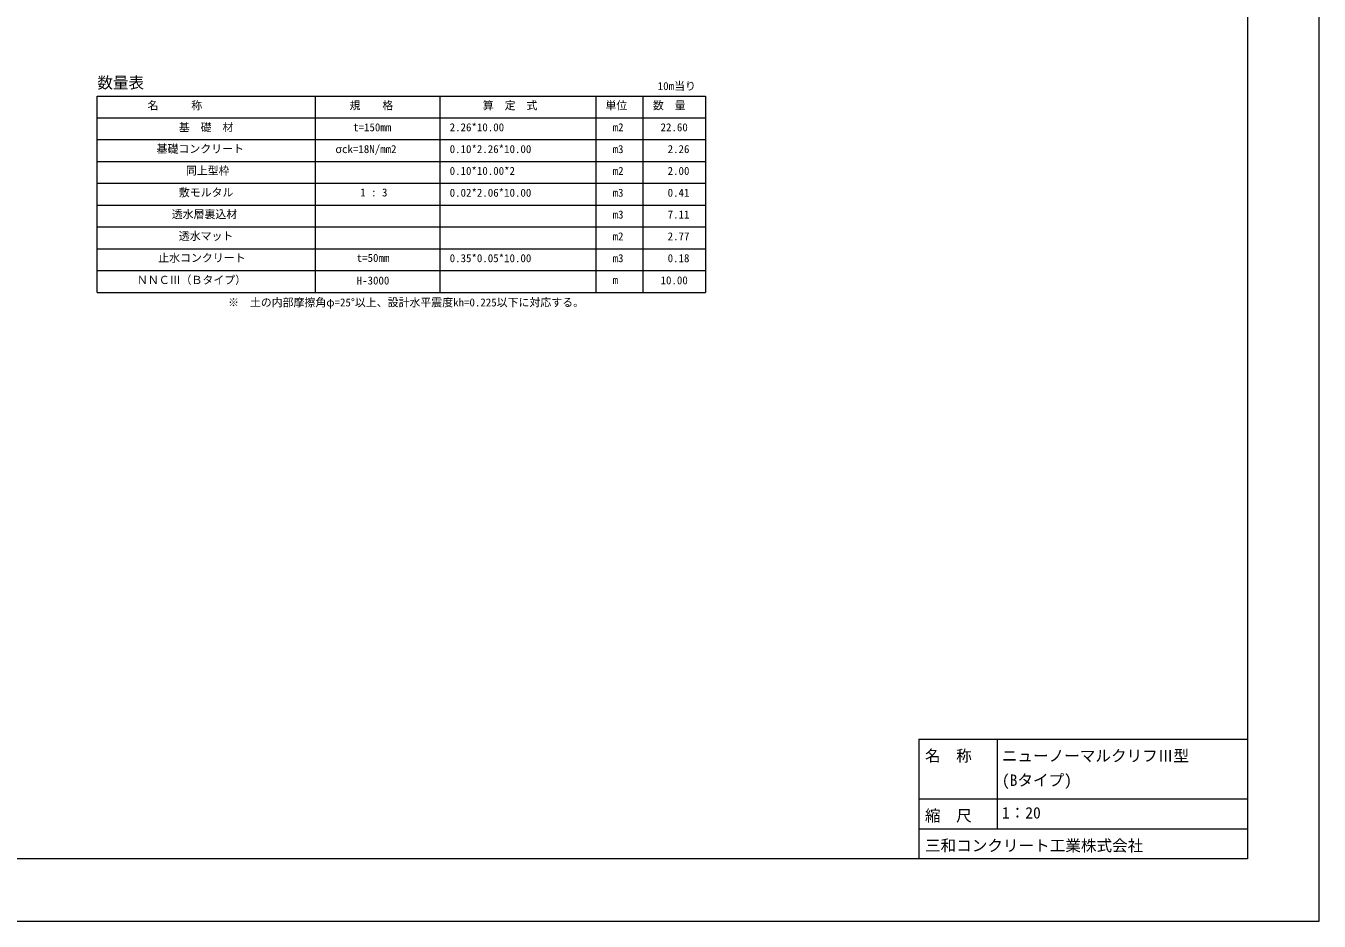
# Model space of a CAD drawing. Units: millimetres, scale not verified. Extents: x 748 to 253048, y 13754 to 73154.
# Drawn here: x 211573 to 253048, y 13754 to 42477 of the extents above; entities that cross this region are included whole.
import ezdxf
from ezdxf.enums import TextEntityAlignment as Align

# ---------------------------------------------------------------- set-up
doc = ezdxf.new("R2010")
doc.units = ezdxf.units.MM
doc.header["$LTSCALE"] = 300
for name, color, linetype in [('D-MTR', 1, 'Continuous'), ('D-MTR-TXT', 1, 'Continuous'), ('D-TTL-TXT（文字）', 1, 'Continuous')]:
    doc.layers.add(name, color=color, linetype=linetype)
for name, color, linetype, lineweight in [('D-MTR-FRAM', 7, 'Continuous', 18), ('D-TTL(外枠）', 2, 'Continuous', 18), ('DEFPOINTS_3', 7, 'Continuous', 18)]:
    doc.layers.add(name, color=color, linetype=linetype, lineweight=lineweight)
doc.styles.add('ＭＳ ゴシック', font='')
doc.styles.get('ＭＳ ゴシック').set_extended_font_data('MS Gothic')

msp = doc.modelspace()

# ---------------------------------------------------------------- linework, layer by layer
at = {"layer": 'D-MTR-FRAM'}
for p, q in [((213864.3, 40226.6), (233364.3, 40226.6)), ((213864.3, 33926.6), (213864.3, 40226.6)), ((220864.3, 33926.6), (220864.3, 40226.6)), ((224864.3, 33926.6), (224864.3, 40226.6)), ((229864.3, 33926.6), (229864.3, 40226.6)), ((231364.3, 33926.6), (231364.3, 40226.6)), ((231364.3, 33926.6), (231364.3, 40226.6)), ((233364.3, 40226.6), (233364.3, 33926.6)), ((213864.3, 39526.6), (233364.3, 39526.6)), ((213864.3, 38826.6), (233364.3, 38826.6)), ((213864.3, 38126.6), (233364.3, 38126.6)), ((213864.3, 37426.6), (233364.3, 37426.6)), ((213864.3, 36726.6), (233364.3, 36726.6)), ((213864.3, 36026.6), (233364.3, 36026.6)), ((213864.3, 35326.6), (233364.3, 35326.6)), ((213864.3, 34626.6), (233364.3, 34626.6)), ((213864.3, 33926.6), (233364.3, 33926.6))]:
    msp.add_line(p, q, dxfattribs=at)
at = {"layer": 'D-TTL(外枠）'}
for p, q in [((250747.6, 71153.7), (250747.6, 15753.7)), ((240214.1, 19593.7), (250747.6, 19593.7)), ((240214.1, 19593.7), (240214.1, 15753.7)), ((242725.2, 19593.7), (242725.2, 16713.7)), ((240214.1, 17673.7), (250747.6, 17673.7)), ((240214.1, 16713.7), (250747.6, 16713.7)), ((250747.6, 15753.7), (171247.6, 15753.7))]:
    msp.add_line(p, q, dxfattribs=at)
at = {"layer": 'DEFPOINTS_3'}
for p, q in [((253047.6, 13753.7), (253047.6, 73153.7)), ((168947.6, 13753.7), (253047.6, 13753.7))]:
    msp.add_line(p, q, dxfattribs=at)

# ---------------------------------------------------------------- texts
at = {"layer": 'D-MTR', "style": 'ＭＳ ゴシック'}
msp.add_text('数量表', height=366.6, dxfattribs=at).set_placement((213864.3, 40359.9), align=Align.BOTTOM_LEFT)
at = {"layer": 'D-MTR-TXT', "style": 'ＭＳ ゴシック'}
for s, p in [('10m当り', (231836.4, 40339.9)), ('名\u3000\u3000\u3000称', (215477.2, 39718)), ('規\u3000\u3000格', (221954.6, 39718)), ('算\u3000定\u3000式', (226227.2, 39718)), ('単位', (230159.4, 39718)), ('数\u3000量', (231682, 39718)), ('基\u3000礎\u3000材', (216477.2, 39018)), ('t=150mm', (222068.3, 39018)), ('2.26*10.00', (225164.3, 39018)), ('m2', (230389.3, 39018)), ('22.60', (231927.2, 39018)), ('基礎コンクリート', (215766.3, 38327)), ('σck=18N/mm2', (221499.8, 38318)), ('0.10*2.26*10.00', (225164.3, 38318)), ('m3', (230389.3, 38318)), ('2.26', (232154.6, 38318)), ('同上型枠', (216704.6, 37627)), ('0.10*10.00*2', (225164.3, 37618)), ('m2', (230389.3, 37618)), ('2.00', (232154.6, 37618)), ('敷モルタル', (216477.2, 36927)), ('1 : 3', (222295.7, 36927)), ('0.02*2.06*10.00', (225164.3, 36918)), ('m3', (230389.3, 36918)), ('0.41', (232154.6, 36918)), ('透水層裏込材', (216249.8, 36227)), ('m3', (230389.3, 36218)), ('7.11', (232154.6, 36218)), ('透水マット', (216477.2, 35527)), ('m2', (230389.3, 35518)), ('2.77', (232154.6, 35518)), ('止水コンクリート', (215817.6, 34827)), ('t=50mm', (222182, 34827)), ('0.35*0.05*10.00', (225164.3, 34818)), ('m3', (230389.3, 34818)), ('0.18', (232154.6, 34818)), ('ＮＮＣⅢ（Ｂタイプ）', (215135, 34118)), ('H-3000', (222182, 34101.6)), ('10.00', (231927.2, 34109)), ('m', (230389.3, 34118)), ('※\u3000土の内部摩擦角φ=25°以上、設計水平震度kh=0.225以下に対応する。', (218057, 33398.3))]:
    msp.add_text(s, height=256.6, dxfattribs=at).set_placement(p, align=Align.BOTTOM_LEFT)
at = {"layer": 'D-TTL-TXT（文字）', "style": 'ＭＳ ゴシック'}
for s, p in [('名\u3000称', (240407.2, 18765.1)), ('ニューノーマルクリフⅢ型', (242872.9, 18765.1)), ('(Bタイプ)', (242872.9, 17982)), ('縮\u3000尺', (240407.2, 16845.1)), ('1：20', (242872.9, 16936.4)), ('三和コンクリート工業株式会社', (240407.2, 15885.1))]:
    msp.add_text(s, height=366.6, dxfattribs=at).set_placement(p, align=Align.BOTTOM_LEFT)

doc.saveas('drawing.dxf')
